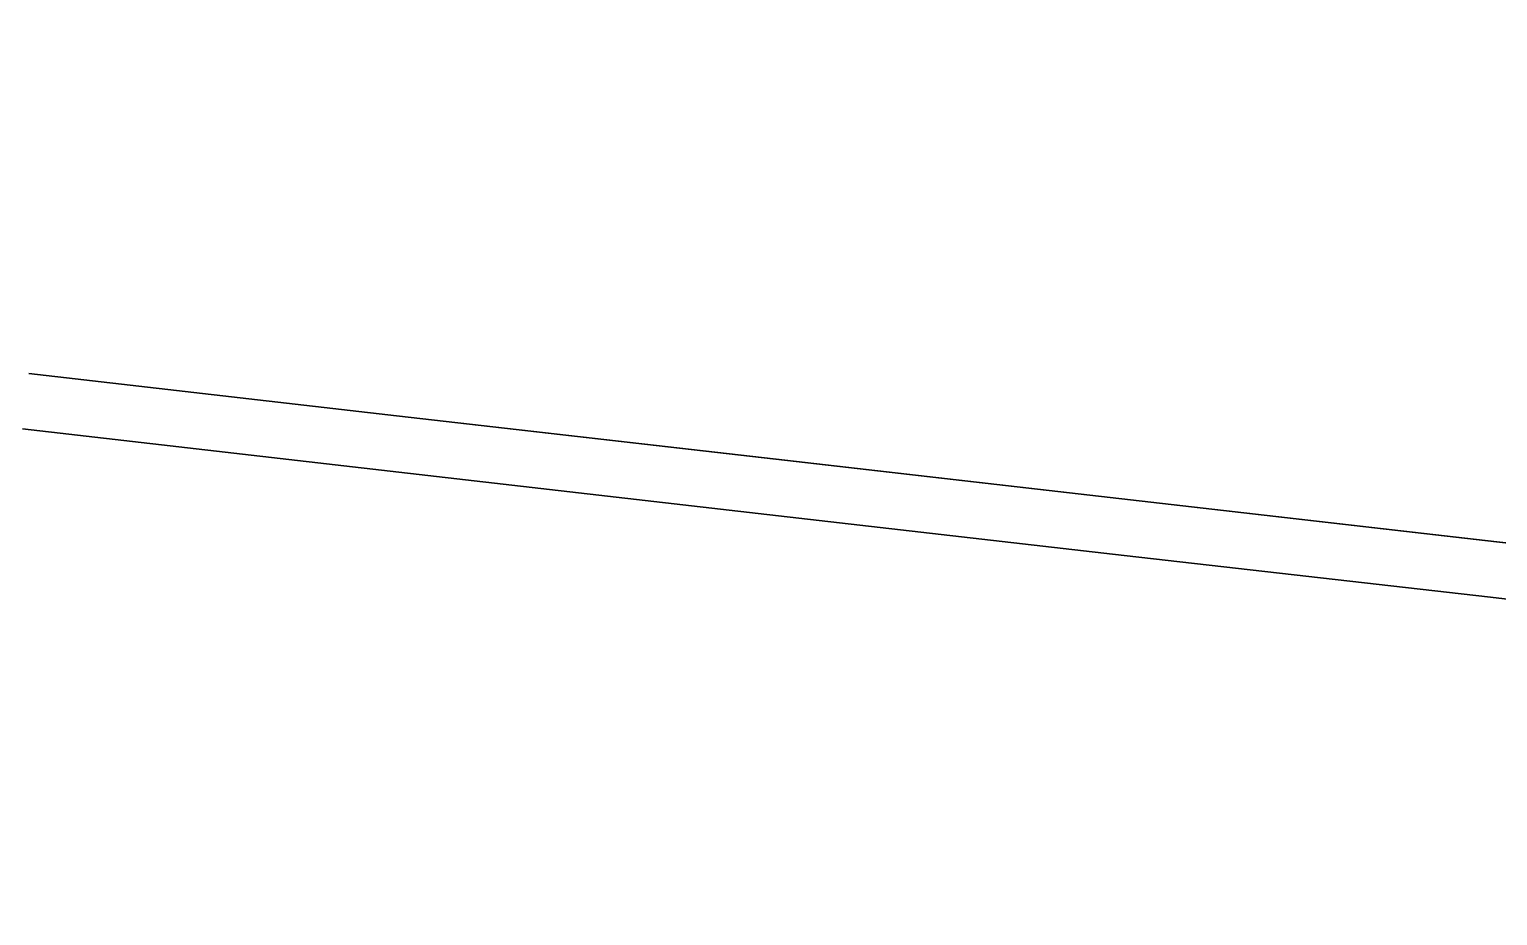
# Model space of a CAD drawing. Extents: x 284875 to 293742, y -1591 to 2062.
# Drawn here: x 286719.1 to 287174.3, y 1374.1 to 1648.7 of the extents above; entities that cross this region are included whole.
import ezdxf

# ---------------------------------------------------------------- set-up
doc = ezdxf.new("R2010")
doc.units = 0

# ---------------------------------------------------------------- blocks, each defined once
blk = doc.blocks.new('FB03C-PL251-CPLATE')
at = {"layer": '2073', "color": 125}
for points, invisible_edges in [([(286717, 1524.855, 9485.0039), (286718.9694, 1542.0731, 9489.8678), (286832.9606, 1528.9614, 9489.8814), (286717, 1524.855, 9485.0039)], 13), ([(286832.9606, 1528.9614, 9489.8814), (286718.9694, 1542.0731, 9489.8678), (286718.9724, 1537.8375, 9504.8861), (286832.9606, 1528.9614, 9489.8814)], 6), ([(286946.9511, 1514.4295, 9495.1461), (286832.9606, 1528.9614, 9489.8814), (286718.9724, 1537.8375, 9504.8861), (286946.9511, 1514.4295, 9495.1461)], 15), ([(286946.9538, 1511.6393, 9504.9189), (286946.9511, 1514.4295, 9495.1461), (286718.9724, 1537.8375, 9504.8861), (286946.9538, 1511.6393, 9504.9189)], 15), ([(286946.9538, 1511.6393, 9504.9189), (286718.9724, 1537.8375, 9504.8861), (286718.9794, 1528.0016, 9539.3354), (286946.9538, 1511.6393, 9504.9189)], 15), ([(286831, 1511.7472, 9485), (286717, 1524.855, 9485.0039), (286832.9606, 1528.9614, 9489.8814), (286831, 1511.7472, 9485)], 6), ([(286831, 1511.7472, 9485), (286717, 1520.626, 9500), (286717, 1524.855, 9485.0039), (286831, 1511.7472, 9485)], 11), ([(286946.9538, 1511.6393, 9504.9189), (286718.9794, 1528.0016, 9539.3354), (286718.9869, 1517.1801, 9576.8169), (286946.9538, 1511.6393, 9504.9189)], 15), ([(286831, 1511.7472, 9485), (286832.9606, 1528.9614, 9489.8814), (286946.9496, 1515.9246, 9489.8989), (286831, 1511.7472, 9485)], 13), ([(286946.9511, 1514.4295, 9495.1461), (286946.9496, 1515.9246, 9489.8989), (286832.9606, 1528.9614, 9489.8814), (286946.9511, 1514.4295, 9495.1461)], 13), ([(286945, 1497.2209, 9490.2412), (286717, 1520.626, 9500), (286831, 1511.7472, 9485), (286945, 1497.2209, 9490.2412)], 15), ([(286945, 1494.4351, 9500), (286717, 1520.626, 9500), (286945, 1497.2209, 9490.2412), (286945, 1494.4351, 9500)], 15), ([(286945, 1494.4351, 9500), (286717, 1510.806, 9534.3965), (286717, 1520.626, 9500), (286945, 1494.4351, 9500)], 15), ([(286946.9901, 1472.8192, 9637.5126), (286946.9538, 1511.6393, 9504.9189), (286718.9869, 1517.1801, 9576.8169), (286946.9901, 1472.8192, 9637.5126)], 15), ([(286946.9901, 1472.8192, 9637.5126), (286718.9869, 1517.1801, 9576.8169), (286719.0066, 1488.095, 9675.4779), (286946.9901, 1472.8192, 9637.5126)], 15), ([(286945, 1498.7141, 9485), (286831, 1511.7472, 9485), (286946.9496, 1515.9246, 9489.8989), (286945, 1498.7141, 9485)], 6), ([(286945, 1498.7141, 9485), (286946.9496, 1515.9246, 9489.8989), (287060.4882, 1502.8806, 9489.925), (286945, 1498.7141, 9485)], 13), ([(287060.4882, 1502.8806, 9489.925), (286946.9496, 1515.9246, 9489.8989), (286946.9511, 1514.4295, 9495.1461), (287060.4882, 1502.8806, 9489.925)], 6), ([(286945, 1497.2209, 9490.2412), (286831, 1511.7472, 9485), (286945, 1498.7141, 9485), (286945, 1497.2209, 9490.2412)], 13), ([(287060.4882, 1502.8806, 9489.925), (286946.9511, 1514.4295, 9495.1461), (286946.9538, 1511.6393, 9504.9189), (287060.4882, 1502.8806, 9489.925)], 15), ([(287173.979, 1489.8999, 9489.9667), (287060.4882, 1502.8806, 9489.925), (286946.9538, 1511.6393, 9504.9189), (287173.979, 1489.8999, 9489.9667)], 6), ([(287173.9813, 1485.6223, 9504.9772), (287173.979, 1489.8999, 9489.9667), (286946.9538, 1511.6393, 9504.9189), (287173.9813, 1485.6223, 9504.9772)], 15), ([(287173.9813, 1485.6223, 9504.9772), (286946.9538, 1511.6393, 9504.9189), (286946.9901, 1472.8192, 9637.5126), (287173.9813, 1485.6223, 9504.9772)], 15), ([(286945, 1494.4351, 9500), (286717, 1500, 9571.8271), (286717, 1510.806, 9534.3965), (286945, 1494.4351, 9500)], 15), ([(287058.5, 1485.682, 9485), (286945, 1498.7141, 9485), (287060.4882, 1502.8806, 9489.925), (287058.5, 1485.682, 9485)], 6), ([(287058.5, 1485.682, 9485), (287060.4882, 1502.8806, 9489.925), (287173.979, 1489.8999, 9489.9667), (287058.5, 1485.682, 9485)], 13), ([(286945, 1455.682, 9632.3789), (286717, 1500, 9571.8271), (286945, 1494.4351, 9500), (286945, 1455.682, 9632.3789)], 15), ([(286945, 1455.682, 9632.3789), (286717, 1470.959, 9670.3467), (286717, 1500, 9571.8271), (286945, 1455.682, 9632.3789)], 15), ([(287058.5, 1485.682, 9485), (286945, 1497.2209, 9490.2412), (286945, 1498.7141, 9485), (287058.5, 1485.682, 9485)], 11), ([(287058.5, 1485.682, 9485), (286945, 1494.4351, 9500), (286945, 1497.2209, 9490.2412), (287058.5, 1485.682, 9485)], 15), ([(287172, 1472.7078, 9485.0156), (286945, 1494.4351, 9500), (287058.5, 1485.682, 9485), (287172, 1472.7078, 9485.0156)], 11), ([(287172, 1468.438, 9500), (286945, 1494.4351, 9500), (287172, 1472.7078, 9485.0156), (287172, 1468.438, 9500)], 15), ([(287172, 1468.438, 9500), (286945, 1455.682, 9632.3789), (286945, 1494.4351, 9500), (287172, 1468.438, 9500)], 15), ([(287172, 1472.7078, 9485.0156), (287058.5, 1485.682, 9485), (287173.979, 1489.8999, 9489.9667), (287172, 1472.7078, 9485.0156)], 6), ([(287172, 1472.7078, 9485.0156), (287173.979, 1489.8999, 9489.9667), (287287.9676, 1476.7489, 9489.9837), (287172, 1472.7078, 9485.0156)], 13), ([(287287.9676, 1476.7489, 9489.9837), (287173.979, 1489.8999, 9489.9667), (287173.9813, 1485.6223, 9504.9772), (287287.9676, 1476.7489, 9489.9837)], 6), ([(286946.9901, 1472.8192, 9637.5126), (286719.0066, 1488.095, 9675.4779), (286719.0225, 1463.7558, 9755.3071), (286946.9901, 1472.8192, 9637.5126)], 15), ([(287174.0004, 1447.5351, 9633.3906), (287173.9813, 1485.6223, 9504.9772), (286946.9901, 1472.8192, 9637.5126), (287174.0004, 1447.5351, 9633.3906)], 15), ([(287401.9748, 1463.7526, 9490.0456), (287287.9676, 1476.7489, 9489.9837), (287173.9813, 1485.6223, 9504.9772), (287401.9748, 1463.7526, 9490.0456)], 6), ([(287401.9759, 1459.4691, 9505.0451), (287401.9748, 1463.7526, 9490.0456), (287173.9813, 1485.6223, 9504.9772), (287401.9759, 1459.4691, 9505.0451)], 15), ([(287401.9759, 1459.4691, 9505.0451), (287173.9813, 1485.6223, 9504.9772), (287174.0004, 1447.5351, 9633.3906), (287401.9759, 1459.4691, 9505.0451)], 15), ([(287286, 1459.5648, 9485), (287172, 1472.7078, 9485.0156), (287287.9676, 1476.7489, 9489.9837), (287286, 1459.5648, 9485)], 6), ([(286945, 1455.682, 9632.3789), (286717, 1446.6753, 9750), (286717, 1470.959, 9670.3467), (286945, 1455.682, 9632.3789)], 15), ([(286946.9901, 1472.8192, 9637.5126), (286719.0225, 1463.7558, 9755.3071), (286833.0316, 1450.2019, 9755.3384), (286946.9901, 1472.8192, 9637.5126)], 15), ([(286833.0316, 1450.2019, 9755.3384), (286947.0222, 1436.6279, 9755.3697), (286946.9901, 1472.8192, 9637.5126), (286833.0316, 1450.2019, 9755.3384)], 15), ([(287174.0004, 1447.5351, 9633.3906), (286946.9901, 1472.8192, 9637.5126), (286947.0222, 1436.6279, 9755.3697), (287174.0004, 1447.5351, 9633.3906)], 15), ([(287286, 1459.5648, 9485), (287172, 1468.438, 9500), (287172, 1472.7078, 9485.0156), (287286, 1459.5648, 9485)], 11), ([(287172, 1430.418, 9628.1943), (286945, 1455.682, 9632.3789), (287172, 1468.438, 9500), (287172, 1430.418, 9628.1943)], 15), ([(287400, 1446.5789, 9485.0293), (287172, 1468.438, 9500), (287286, 1459.5648, 9485), (287400, 1446.5789, 9485.0293)], 11), ([(287400, 1442.304, 9500), (287172, 1468.438, 9500), (287400, 1446.5789, 9485.0293), (287400, 1442.304, 9500)], 15), ([(287400, 1442.304, 9500), (287172, 1430.418, 9628.1943), (287172, 1468.438, 9500), (287400, 1442.304, 9500)], 15), ([(286833.0316, 1450.2019, 9755.3384), (286719.0225, 1463.7558, 9755.3071), (286719.0406, 1427.6328, 9868.6095), (286833.0316, 1450.2019, 9755.3384)], 15), ([(287401.9851, 1421.9104, 9630.0348), (287401.9759, 1459.4691, 9505.0451), (287174.0004, 1447.5351, 9633.3906), (287401.9851, 1421.9104, 9630.0348)], 15), ([(286945, 1455.682, 9632.3789), (286831, 1433.1322, 9750), (286717, 1446.6753, 9750), (286945, 1455.682, 9632.3789)], 15), ([(286831, 1433.1322, 9750), (286945, 1455.682, 9632.3789), (286945, 1419.5669, 9750), (286831, 1433.1322, 9750)], 15), ([(287172, 1430.418, 9628.1943), (286945, 1419.5669, 9750), (286945, 1455.682, 9632.3789), (287172, 1430.418, 9628.1943)], 15), ([(286947.0222, 1436.6279, 9755.3697), (286833.0316, 1450.2019, 9755.3384), (286719.0406, 1427.6328, 9868.6095), (286947.0222, 1436.6279, 9755.3697)], 15), ([(287174.0004, 1447.5351, 9633.3906), (286947.0222, 1436.6279, 9755.3697), (287060.5233, 1423.1389, 9755.3961), (287174.0004, 1447.5351, 9633.3906)], 15), ([(287060.5233, 1423.1389, 9755.3961), (287174.0182, 1409.6221, 9755.4225), (287174.0004, 1447.5351, 9633.3906), (287060.5233, 1423.1389, 9755.3961)], 15), ([(287401.9851, 1421.9104, 9630.0348), (287174.0004, 1447.5351, 9633.3906), (287174.0182, 1409.6221, 9755.4225), (287401.9851, 1421.9104, 9630.0348)], 15), ([(286831, 1433.1322, 9750), (286717, 1410.635, 9863.0498), (286717, 1446.6753, 9750), (286831, 1433.1322, 9750)], 15), ([(287400, 1404.809, 9624.7813), (287172, 1430.418, 9628.1943), (287400, 1442.304, 9500), (287400, 1404.809, 9624.7813)], 15), ([(286719.0406, 1427.6328, 9868.6095), (286947.0345, 1399.0586, 9871.8614), (286947.0222, 1436.6279, 9755.3697), (286719.0406, 1427.6328, 9868.6095)], 15), ([(287060.5233, 1423.1389, 9755.3961), (286947.0222, 1436.6279, 9755.3697), (286947.0345, 1399.0586, 9871.8614), (287060.5233, 1423.1389, 9755.3961)], 15), ([(286945, 1419.5669, 9750), (286717, 1410.635, 9863.0498), (286831, 1433.1322, 9750), (286945, 1419.5669, 9750)], 15), ([(287172, 1430.418, 9628.1943), (287058.5, 1406.0864, 9750), (286945, 1419.5669, 9750), (287172, 1430.418, 9628.1943)], 15), ([(287058.5, 1406.0864, 9750), (287172, 1430.418, 9628.1943), (287172, 1392.5774, 9750), (287058.5, 1406.0864, 9750)], 15), ([(287400, 1404.809, 9624.7813), (287172, 1392.5774, 9750), (287172, 1430.418, 9628.1943), (287400, 1404.809, 9624.7813)], 15), ([(286719.0406, 1427.6328, 9868.6095), (286719.0621, 1381.8842, 10005.7646), (286947.0345, 1399.0586, 9871.8614), (286719.0406, 1427.6328, 9868.6095)], 15), ([(287174.0182, 1409.6221, 9755.4225), (287060.5233, 1423.1389, 9755.3961), (286947.0345, 1399.0586, 9871.8614), (287174.0182, 1409.6221, 9755.4225)], 15), ([(287174.0182, 1409.6221, 9755.4225), (287401.9941, 1382.5217, 9755.4661), (287401.9851, 1421.9104, 9630.0348), (287174.0182, 1409.6221, 9755.4225)], 15), ([(286717, 1410.635, 9863.0498), (286945, 1419.5669, 9750), (286945, 1382.076, 9866.2529), (286717, 1410.635, 9863.0498)], 15), ([(287058.5, 1406.0864, 9750), (286945, 1382.076, 9866.2529), (286945, 1419.5669, 9750), (287058.5, 1406.0864, 9750)], 15), ([(286717, 1410.635, 9863.0498), (286945, 1382.076, 9866.2529), (286717, 1364.9574, 10000), (286717, 1410.635, 9863.0498)], 15), ([(286947.0345, 1399.0586, 9871.8614), (287174.0271, 1370.4902, 9875.6744), (287174.0182, 1409.6221, 9755.4225), (286947.0345, 1399.0586, 9871.8614)], 15), ([(287401.9941, 1382.5217, 9755.4661), (287174.0182, 1409.6221, 9755.4225), (287174.0271, 1370.4902, 9875.6744), (287401.9941, 1382.5217, 9755.4661)], 15), ([(287172, 1392.5774, 9750), (286945, 1382.076, 9866.2529), (287058.5, 1406.0864, 9750), (287172, 1392.5774, 9750)], 15), ([(287172, 1392.5774, 9750), (287400, 1404.809, 9624.7813), (287400, 1365.488, 9750), (287172, 1392.5774, 9750)], 15), ([(286719.0621, 1381.8842, 10005.7646), (286832.9642, 1367.9275, 10005.7844), (286947.0345, 1399.0586, 9871.8614), (286719.0621, 1381.8842, 10005.7646)], 15), ([(286832.9642, 1367.9275, 10005.7844), (286947.0483, 1353.9772, 10005.8042), (286947.0345, 1399.0586, 9871.8614), (286832.9642, 1367.9275, 10005.7844)], 15), ([(286947.0345, 1399.0586, 9871.8614), (286947.0483, 1353.9772, 10005.8042), (287174.0271, 1370.4902, 9875.6744), (286947.0345, 1399.0586, 9871.8614)], 15), ([(286945, 1382.076, 9866.2529), (287172, 1392.5774, 9750), (287172, 1353.5179, 9870.0322), (286945, 1382.076, 9866.2529)], 15), ([(287400, 1365.488, 9750), (287172, 1353.5179, 9870.0322), (287172, 1392.5774, 9750), (287400, 1365.488, 9750)], 15), ([(286717, 1364.9574, 10000), (286945, 1382.076, 9866.2529), (286830.9375, 1351.0032, 10000), (286717, 1364.9574, 10000)], 15), ([(286832.9642, 1367.9275, 10005.7844), (286719.0621, 1381.8842, 10005.7646), (286719.0848, 1337.4551, 10134.1575), (286832.9642, 1367.9275, 10005.7844)], 15), ([(286830.9375, 1351.0032, 10000), (286945, 1382.076, 9866.2529), (286945, 1337.0623, 10000), (286830.9375, 1351.0032, 10000)], 15), ([(286945, 1382.076, 9866.2529), (287172, 1353.5179, 9870.0322), (286945, 1337.0623, 10000), (286945, 1382.076, 9866.2529)], 15), ([(287402.0096, 1341.5199, 9880.6276), (287401.9941, 1382.5217, 9755.4661), (287174.0271, 1370.4902, 9875.6744), (287402.0096, 1341.5199, 9880.6276)], 15)]:
    blk.add_3dface(points, dxfattribs=dict(at, invisible_edges=invisible_edges))
blk = doc.blocks.new('FB03C-PL250-CPLATE')
at = {"layer": '2063', "color": 125}
for points, invisible_edges in [([(287173.8633, 1644.6156, 8882.3725), (287173.8396, 1671.8201, 8753.5835), (286946.8736, 1667.9772, 8886.9904), (287173.8633, 1644.6156, 8882.3725)], 15), ([(287287.8038, 1659.8066, 8753.5983), (287173.8396, 1671.8201, 8753.5835), (287173.8633, 1644.6156, 8882.3725), (287287.8038, 1659.8066, 8753.5983)], 15), ([(286718.9298, 1666.9344, 9003.9734), (286946.895, 1641.9335, 9004.0199), (286946.8736, 1667.9772, 8886.9904), (286718.9298, 1666.9344, 9003.9734)], 15), ([(286946.895, 1641.9335, 9004.0199), (286718.9298, 1666.9344, 9003.9734), (286718.9325, 1639.3495, 9120.942), (286946.895, 1641.9335, 9004.0199)], 15), ([(287173.8633, 1644.6156, 8882.3725), (286946.8736, 1667.9772, 8886.9904), (286946.895, 1641.9335, 9004.0199), (287173.8633, 1644.6156, 8882.3725)], 15), ([(287401.8284, 1647.852, 8753.6131), (287287.8038, 1659.8066, 8753.5983), (287173.8633, 1644.6156, 8882.3725), (287401.8284, 1647.852, 8753.6131)], 15), ([(287172, 1627.125, 8878.5508), (286945, 1650.476, 8883.2227), (287172, 1654.2766, 8750), (287172, 1627.125, 8878.5508)], 15), ([(287172, 1654.2766, 8750), (287400, 1654.986, 8625.6758), (287285.9688, 1642.2656, 8750), (287172, 1654.2766, 8750)], 15), ([(287285.9688, 1642.2656, 8750), (287172, 1627.125, 8878.5508), (287172, 1654.2766, 8750), (287285.9688, 1642.2656, 8750)], 15), ([(286717, 1649.4849, 9000), (286945, 1650.476, 8883.2227), (286945, 1624.4907, 9000), (286717, 1649.4849, 9000)], 15), ([(286945, 1624.4907, 9000), (286717, 1621.964, 9116.6982), (286717, 1649.4849, 9000), (286945, 1624.4907, 9000)], 15), ([(287172, 1627.125, 8878.5508), (286945, 1624.4907, 9000), (286945, 1650.476, 8883.2227), (287172, 1627.125, 8878.5508)], 15), ([(287173.8633, 1644.6156, 8882.3725), (287401.8478, 1621.3571, 8877.7361), (287401.8284, 1647.852, 8753.6131), (287173.8633, 1644.6156, 8882.3725)], 15), ([(287173.8633, 1644.6156, 8882.3725), (286946.895, 1641.9335, 9004.0199), (287060.3902, 1629.5768, 9004.0447), (287173.8633, 1644.6156, 8882.3725)], 15), ([(287060.3902, 1629.5768, 9004.0447), (287173.8854, 1617.1669, 9004.0696), (287173.8633, 1644.6156, 8882.3725), (287060.3902, 1629.5768, 9004.0447)], 15), ([(287173.8633, 1644.6156, 8882.3725), (287173.8854, 1617.1669, 9004.0696), (287401.8478, 1621.3571, 8877.7361), (287173.8633, 1644.6156, 8882.3725)], 15), ([(286718.9325, 1639.3495, 9120.942), (286946.8939, 1613.3339, 9123.8629), (286946.895, 1641.9335, 9004.0199), (286718.9325, 1639.3495, 9120.942)], 15), ([(286718.9325, 1639.3495, 9120.942), (286718.9351, 1605.7766, 9254.4842), (286946.8939, 1613.3339, 9123.8629), (286718.9325, 1639.3495, 9120.942)], 15), ([(287060.3902, 1629.5768, 9004.0447), (286946.895, 1641.9335, 9004.0199), (286946.8939, 1613.3339, 9123.8629), (287060.3902, 1629.5768, 9004.0447)], 15), ([(287400, 1630.3134, 8750), (287172, 1627.125, 8878.5508), (287285.9688, 1642.2656, 8750), (287400, 1630.3134, 8750)], 15), ([(287173.8854, 1617.1669, 9004.0696), (287060.3902, 1629.5768, 9004.0447), (286946.8939, 1613.3339, 9123.8629), (287173.8854, 1617.1669, 9004.0696)], 15), ([(287172, 1627.125, 8878.5508), (287400, 1630.3134, 8750), (287400, 1603.875, 8873.8682), (287172, 1627.125, 8878.5508)], 15), ([(287172, 1627.125, 8878.5508), (287058.5, 1612.1393, 9000), (286945, 1624.4907, 9000), (287172, 1627.125, 8878.5508)], 15), ([(287058.5, 1612.1393, 9000), (287172, 1627.125, 8878.5508), (287172, 1599.7346, 9000), (287058.5, 1612.1393, 9000)], 15), ([(287172, 1627.125, 8878.5508), (287400, 1603.875, 8873.8682), (287172, 1599.7346, 9000), (287172, 1627.125, 8878.5508)], 15), ([(286717, 1621.964, 9116.6982), (286945, 1624.4907, 9000), (286945, 1595.954, 9119.5791), (286717, 1621.964, 9116.6982)], 15), ([(286717, 1621.964, 9116.6982), (286945, 1595.954, 9119.5791), (286717, 1588.4518, 9250), (286717, 1621.964, 9116.6982)], 15), ([(287058.5, 1612.1393, 9000), (286945, 1595.954, 9119.5791), (286945, 1624.4907, 9000), (287058.5, 1612.1393, 9000)], 15), ([(287173.8854, 1617.1669, 9004.0696), (287401.8673, 1592.4399, 9004.1176), (287401.8478, 1621.3571, 8877.7361), (287173.8854, 1617.1669, 9004.0696)], 15), ([(286946.8939, 1613.3339, 9123.8629), (287173.9006, 1587.7606, 9125.9192), (287173.8854, 1617.1669, 9004.0696), (286946.8939, 1613.3339, 9123.8629)], 15), ([(287401.8673, 1592.4399, 9004.1176), (287173.8854, 1617.1669, 9004.0696), (287173.9006, 1587.7606, 9125.9192), (287401.8673, 1592.4399, 9004.1176)], 15), ([(286718.9351, 1605.7766, 9254.4842), (286946.8923, 1580.2005, 9254.5201), (286946.8939, 1613.3339, 9123.8629), (286718.9351, 1605.7766, 9254.4842)], 15), ([(287172, 1599.7346, 9000), (286945, 1595.954, 9119.5791), (287058.5, 1612.1393, 9000), (287172, 1599.7346, 9000)], 15), ([(286946.8939, 1613.3339, 9123.8629), (286946.8923, 1580.2005, 9254.5201), (287173.9006, 1587.7606, 9125.9192), (286946.8939, 1613.3339, 9123.8629)], 15), ([(286946.8923, 1580.2005, 9254.5201), (286718.9351, 1605.7766, 9254.4842), (286718.9534, 1572.6421, 9379.4931), (286946.8923, 1580.2005, 9254.5201)], 15), ([(287172, 1599.7346, 9000), (287400, 1603.875, 8873.8682), (287400, 1575.017, 9000), (287172, 1599.7346, 9000)], 15), ([(286945, 1595.954, 9119.5791), (287172, 1599.7346, 9000), (287172, 1570.39, 9121.6006), (286945, 1595.954, 9119.5791)], 15), ([(287400, 1575.017, 9000), (287172, 1570.39, 9121.6006), (287172, 1599.7346, 9000), (287400, 1575.017, 9000)], 15), ([(286717, 1588.4518, 9250), (286945, 1595.954, 9119.5791), (286945, 1562.8804, 9250), (286717, 1588.4518, 9250)], 15), ([(286945, 1595.954, 9119.5791), (287172, 1570.39, 9121.6006), (286945, 1562.8804, 9250), (286945, 1595.954, 9119.5791)], 15), ([(286945, 1562.8804, 9250), (286717, 1555.373, 9374.8066), (286717, 1588.4518, 9250), (286945, 1562.8804, 9250)], 15), ([(287401.8861, 1562.1308, 9128.4929), (287401.8673, 1592.4399, 9004.1176), (287173.9006, 1587.7606, 9125.9192), (287401.8861, 1562.1308, 9128.4929)], 15), ([(286946.8923, 1580.2005, 9254.5201), (287060.3898, 1567.5171, 9254.5373), (287173.9006, 1587.7606, 9125.9192), (286946.8923, 1580.2005, 9254.5201)], 15), ([(287060.3898, 1567.5171, 9254.5373), (287173.9164, 1554.8583, 9254.5544), (287173.9006, 1587.7606, 9125.9192), (287060.3898, 1567.5171, 9254.5373)], 15), ([(287401.8861, 1562.1308, 9128.4929), (287173.9006, 1587.7606, 9125.9192), (287173.9164, 1554.8583, 9254.5544), (287401.8861, 1562.1308, 9128.4929)], 15), ([(286718.9534, 1572.6421, 9379.4931), (286946.9258, 1550.0679, 9367.3923), (286946.8923, 1580.2005, 9254.5201), (286718.9534, 1572.6421, 9379.4931)], 15), ([(286946.8923, 1580.2005, 9254.5201), (286946.9258, 1550.0679, 9367.3923), (287173.9239, 1536.4119, 9323.7006), (286946.8923, 1580.2005, 9254.5201)], 15), ([(286946.8923, 1580.2005, 9254.5201), (287173.9239, 1536.4119, 9323.7006), (287060.3898, 1567.5171, 9254.5373), (286946.8923, 1580.2005, 9254.5201)], 15), ([(287400, 1544.769, 9124.1328), (287172, 1570.39, 9121.6006), (287400, 1575.017, 9000), (287400, 1544.769, 9124.1328)], 15), ([(286718.9534, 1572.6421, 9379.4931), (286718.9695, 1542.0737, 9489.8658), (286946.9258, 1550.0679, 9367.3923), (286718.9534, 1572.6421, 9379.4931)], 15), ([(286945, 1562.8804, 9250), (287172, 1570.39, 9121.6006), (287058.4688, 1550.2046, 9250), (286945, 1562.8804, 9250)], 15), ([(287058.4688, 1550.2046, 9250), (287172, 1570.39, 9121.6006), (287172, 1537.5498, 9250), (287058.4688, 1550.2046, 9250)], 15), ([(287400, 1544.769, 9124.1328), (287172, 1537.5498, 9250), (287172, 1570.39, 9121.6006), (287400, 1544.769, 9124.1328)], 15), ([(287173.9239, 1536.4119, 9323.7006), (287173.9164, 1554.8583, 9254.5544), (287060.3898, 1567.5171, 9254.5373), (287173.9239, 1536.4119, 9323.7006)], 15), ([(286717, 1555.373, 9374.8066), (286945, 1562.8804, 9250), (286945, 1532.802, 9362.6826), (286717, 1555.373, 9374.8066)], 15), ([(286945, 1562.8804, 9250), (287172, 1519.137, 9319.0234), (286945, 1532.802, 9362.6826), (286945, 1562.8804, 9250)], 15), ([(286945, 1562.8804, 9250), (287058.4688, 1550.2046, 9250), (287172, 1519.137, 9319.0234), (286945, 1562.8804, 9250)], 15), ([(287401.8861, 1562.1308, 9128.4929), (287173.9164, 1554.8583, 9254.5544), (287287.8783, 1542.1766, 9254.574), (287401.8861, 1562.1308, 9128.4929)], 15), ([(286717, 1555.373, 9374.8066), (286945, 1532.802, 9362.6826), (286717, 1524.855, 9485.0039), (286717, 1555.373, 9374.8066)], 15), ([(287401.9084, 1523.4436, 9277.5027), (287287.8783, 1542.1766, 9254.574), (287173.9164, 1554.8583, 9254.5544), (287401.9084, 1523.4436, 9277.5027)], 15), ([(287401.9084, 1523.4436, 9277.5027), (287173.9164, 1554.8583, 9254.5544), (287173.9239, 1536.4119, 9323.7006), (287401.9084, 1523.4436, 9277.5027)], 15), ([(286718.9695, 1542.0737, 9489.8658), (286832.9606, 1528.962, 9489.8792), (286946.9258, 1550.0679, 9367.3923), (286718.9695, 1542.0737, 9489.8658)], 6), ([(286832.9606, 1528.962, 9489.8792), (286946.9608, 1517.211, 9485.371), (286946.9258, 1550.0679, 9367.3923), (286832.9606, 1528.962, 9489.8792)], 15), ([(286946.9258, 1550.0679, 9367.3923), (286946.9608, 1517.211, 9485.371), (287173.9314, 1517.2428, 9393.5958), (286946.9258, 1550.0679, 9367.3923)], 15), ([(286946.9258, 1550.0679, 9367.3923), (287173.9314, 1517.2428, 9393.5958), (287173.9239, 1536.4119, 9323.7006), (286946.9258, 1550.0679, 9367.3923)], 15), ([(287172, 1519.137, 9319.0234), (287058.4688, 1550.2046, 9250), (287172, 1537.5498, 9250), (287172, 1519.137, 9319.0234)], 15), ([(287400, 1544.769, 9124.1328), (287285.9688, 1524.8724, 9250), (287172, 1537.5498, 9250), (287400, 1544.769, 9124.1328)], 15), ([(286717, 1524.855, 9485.0039), (286831, 1511.7472, 9485), (286718.9695, 1542.0737, 9489.8658), (286717, 1524.855, 9485.0039)], 6), ([(286831, 1511.7472, 9485), (286832.9606, 1528.962, 9489.8792), (286718.9695, 1542.0737, 9489.8658), (286831, 1511.7472, 9485)], 13), ([(287400, 1506.156, 9272.8662), (287172, 1537.5498, 9250), (287285.9688, 1524.8724, 9250), (287400, 1506.156, 9272.8662)], 15), ([(287400, 1506.156, 9272.8662), (287172, 1519.137, 9319.0234), (287172, 1537.5498, 9250), (287400, 1506.156, 9272.8662)], 15), ([(287401.912, 1517.275, 9300.3886), (287401.9084, 1523.4436, 9277.5027), (287173.9239, 1536.4119, 9323.7006), (287401.912, 1517.275, 9300.3886)], 15), ([(287401.912, 1517.275, 9300.3886), (287173.9239, 1536.4119, 9323.7006), (287173.9314, 1517.2428, 9393.5958), (287401.912, 1517.275, 9300.3886)], 15), ([(286717, 1524.855, 9485.0039), (286945, 1532.802, 9362.6826), (286831, 1511.7472, 9485), (286717, 1524.855, 9485.0039)], 11), ([(286831, 1511.7472, 9485), (286945, 1532.802, 9362.6826), (286945, 1500, 9480.4785), (286831, 1511.7472, 9485)], 15), ([(286945, 1532.802, 9362.6826), (287172, 1500, 9388.8047), (286945, 1500, 9480.4785), (286945, 1532.802, 9362.6826)], 15), ([(286945, 1532.802, 9362.6826), (287172, 1519.137, 9319.0234), (287172, 1500, 9388.8047), (286945, 1532.802, 9362.6826)], 15), ([(286831, 1511.7472, 9485), (286945, 1498.7141, 9485), (286832.9606, 1528.962, 9489.8792), (286831, 1511.7472, 9485)], 6), ([(286832.9606, 1528.962, 9489.8792), (286946.9621, 1515.9238, 9489.8965), (286946.9608, 1517.211, 9485.371), (286832.9606, 1528.962, 9489.8792)], 6), ([(286945, 1498.7141, 9485), (286946.9621, 1515.9238, 9489.8965), (286832.9606, 1528.962, 9489.8792), (286945, 1498.7141, 9485)], 13), ([(286945, 1498.7141, 9485), (287058.5, 1485.682, 9485), (286946.9621, 1515.9238, 9489.8965), (286945, 1498.7141, 9485)], 6), ([(286946.9608, 1517.211, 9485.371), (287173.9373, 1501.6572, 9449.0775), (287173.9314, 1517.2428, 9393.5958), (286946.9608, 1517.211, 9485.371)], 15), ([(286946.9608, 1517.211, 9485.371), (286946.9621, 1515.9238, 9489.8965), (287173.9373, 1501.6572, 9449.0775), (286946.9608, 1517.211, 9485.371)], 15), ([(286946.9621, 1515.9238, 9489.8965), (287060.4342, 1502.8864, 9489.9264), (287173.9373, 1501.6572, 9449.0775), (286946.9621, 1515.9238, 9489.8965)], 6), ([(287058.5, 1485.682, 9485), (287060.4342, 1502.8864, 9489.9264), (286946.9621, 1515.9238, 9489.8965), (287058.5, 1485.682, 9485)], 13), ([(287400, 1500, 9295.707), (287172, 1519.137, 9319.0234), (287400, 1506.156, 9272.8662), (287400, 1500, 9295.707)], 15), ([(287400, 1500, 9295.707), (287172, 1500, 9388.8047), (287172, 1519.137, 9319.0234), (287400, 1500, 9295.707)], 15), ([(287401.9279, 1489.3229, 9401.4287), (287401.912, 1517.275, 9300.3886), (287173.9314, 1517.2428, 9393.5958), (287401.9279, 1489.3229, 9401.4287)], 15), ([(287401.9279, 1489.3229, 9401.4287), (287173.9314, 1517.2428, 9393.5958), (287173.9373, 1501.6572, 9449.0775), (287401.9279, 1489.3229, 9401.4287)], 15), ([(286831, 1511.7472, 9485), (286945, 1500, 9480.4785), (286945, 1498.7141, 9485), (286831, 1511.7472, 9485)], 11), ([(287058.5, 1485.682, 9485), (287172, 1472.7078, 9485.0156), (287060.4342, 1502.8864, 9489.9264), (287058.5, 1485.682, 9485)], 6), ([(287060.4342, 1502.8864, 9489.9264), (287173.9416, 1489.9027, 9489.9718), (287173.9373, 1501.6572, 9449.0775), (287060.4342, 1502.8864, 9489.9264)], 6), ([(287172, 1472.7078, 9485.0156), (287173.9416, 1489.9027, 9489.9718), (287060.4342, 1502.8864, 9489.9264), (287172, 1472.7078, 9485.0156)], 13), ([(286945, 1500, 9480.4785), (287172, 1484.442, 9444.1904), (286945, 1498.7141, 9485), (286945, 1500, 9480.4785)], 15), ([(286945, 1500, 9480.4785), (287172, 1500, 9388.8047), (287172, 1484.442, 9444.1904), (286945, 1500, 9480.4785)], 15), ([(286945, 1498.7141, 9485), (287172, 1484.442, 9444.1904), (287058.5, 1485.682, 9485), (286945, 1498.7141, 9485)], 11), ([(287400, 1472.101, 9396.5615), (287172, 1500, 9388.8047), (287400, 1500, 9295.707), (287400, 1472.101, 9396.5615)], 15), ([(287400, 1472.101, 9396.5615), (287172, 1484.442, 9444.1904), (287172, 1500, 9388.8047), (287400, 1472.101, 9396.5615)], 15), ([(287173.9373, 1501.6572, 9449.0775), (287173.9416, 1489.9027, 9489.9718), (287287.951, 1476.7502, 9489.9858), (287173.9373, 1501.6572, 9449.0775)], 13), ([(287401.9279, 1489.3229, 9401.4287), (287173.9373, 1501.6572, 9449.0775), (287287.951, 1476.7502, 9489.9858), (287401.9279, 1489.3229, 9401.4287)], 15), ([(287172, 1472.7078, 9485.0156), (287286, 1459.5648, 9485), (287173.9416, 1489.9027, 9489.9718), (287172, 1472.7078, 9485.0156)], 6), ([(287286, 1459.5648, 9485), (287287.951, 1476.7502, 9489.9858), (287173.9416, 1489.9027, 9489.9718), (287286, 1459.5648, 9485)], 13), ([(287058.5, 1485.682, 9485), (287172, 1484.442, 9444.1904), (287172, 1472.7078, 9485.0156), (287058.5, 1485.682, 9485)], 11), ([(287172, 1484.442, 9444.1904), (287286, 1459.5648, 9485), (287172, 1472.7078, 9485.0156), (287172, 1484.442, 9444.1904)], 13), ([(287400, 1472.101, 9396.5615), (287286, 1459.5648, 9485), (287172, 1484.442, 9444.1904), (287400, 1472.101, 9396.5615)], 15)]:
    blk.add_3dface(points, dxfattribs=dict(at, invisible_edges=invisible_edges))

msp = doc.modelspace()

# ---------------------------------------------------------------- block references
for name in ['FB03C-PL250-CPLATE', 'FB03C-PL251-CPLATE']:
    msp.add_blockref(name, (0, 0))

doc.saveas('drawing.dxf')
